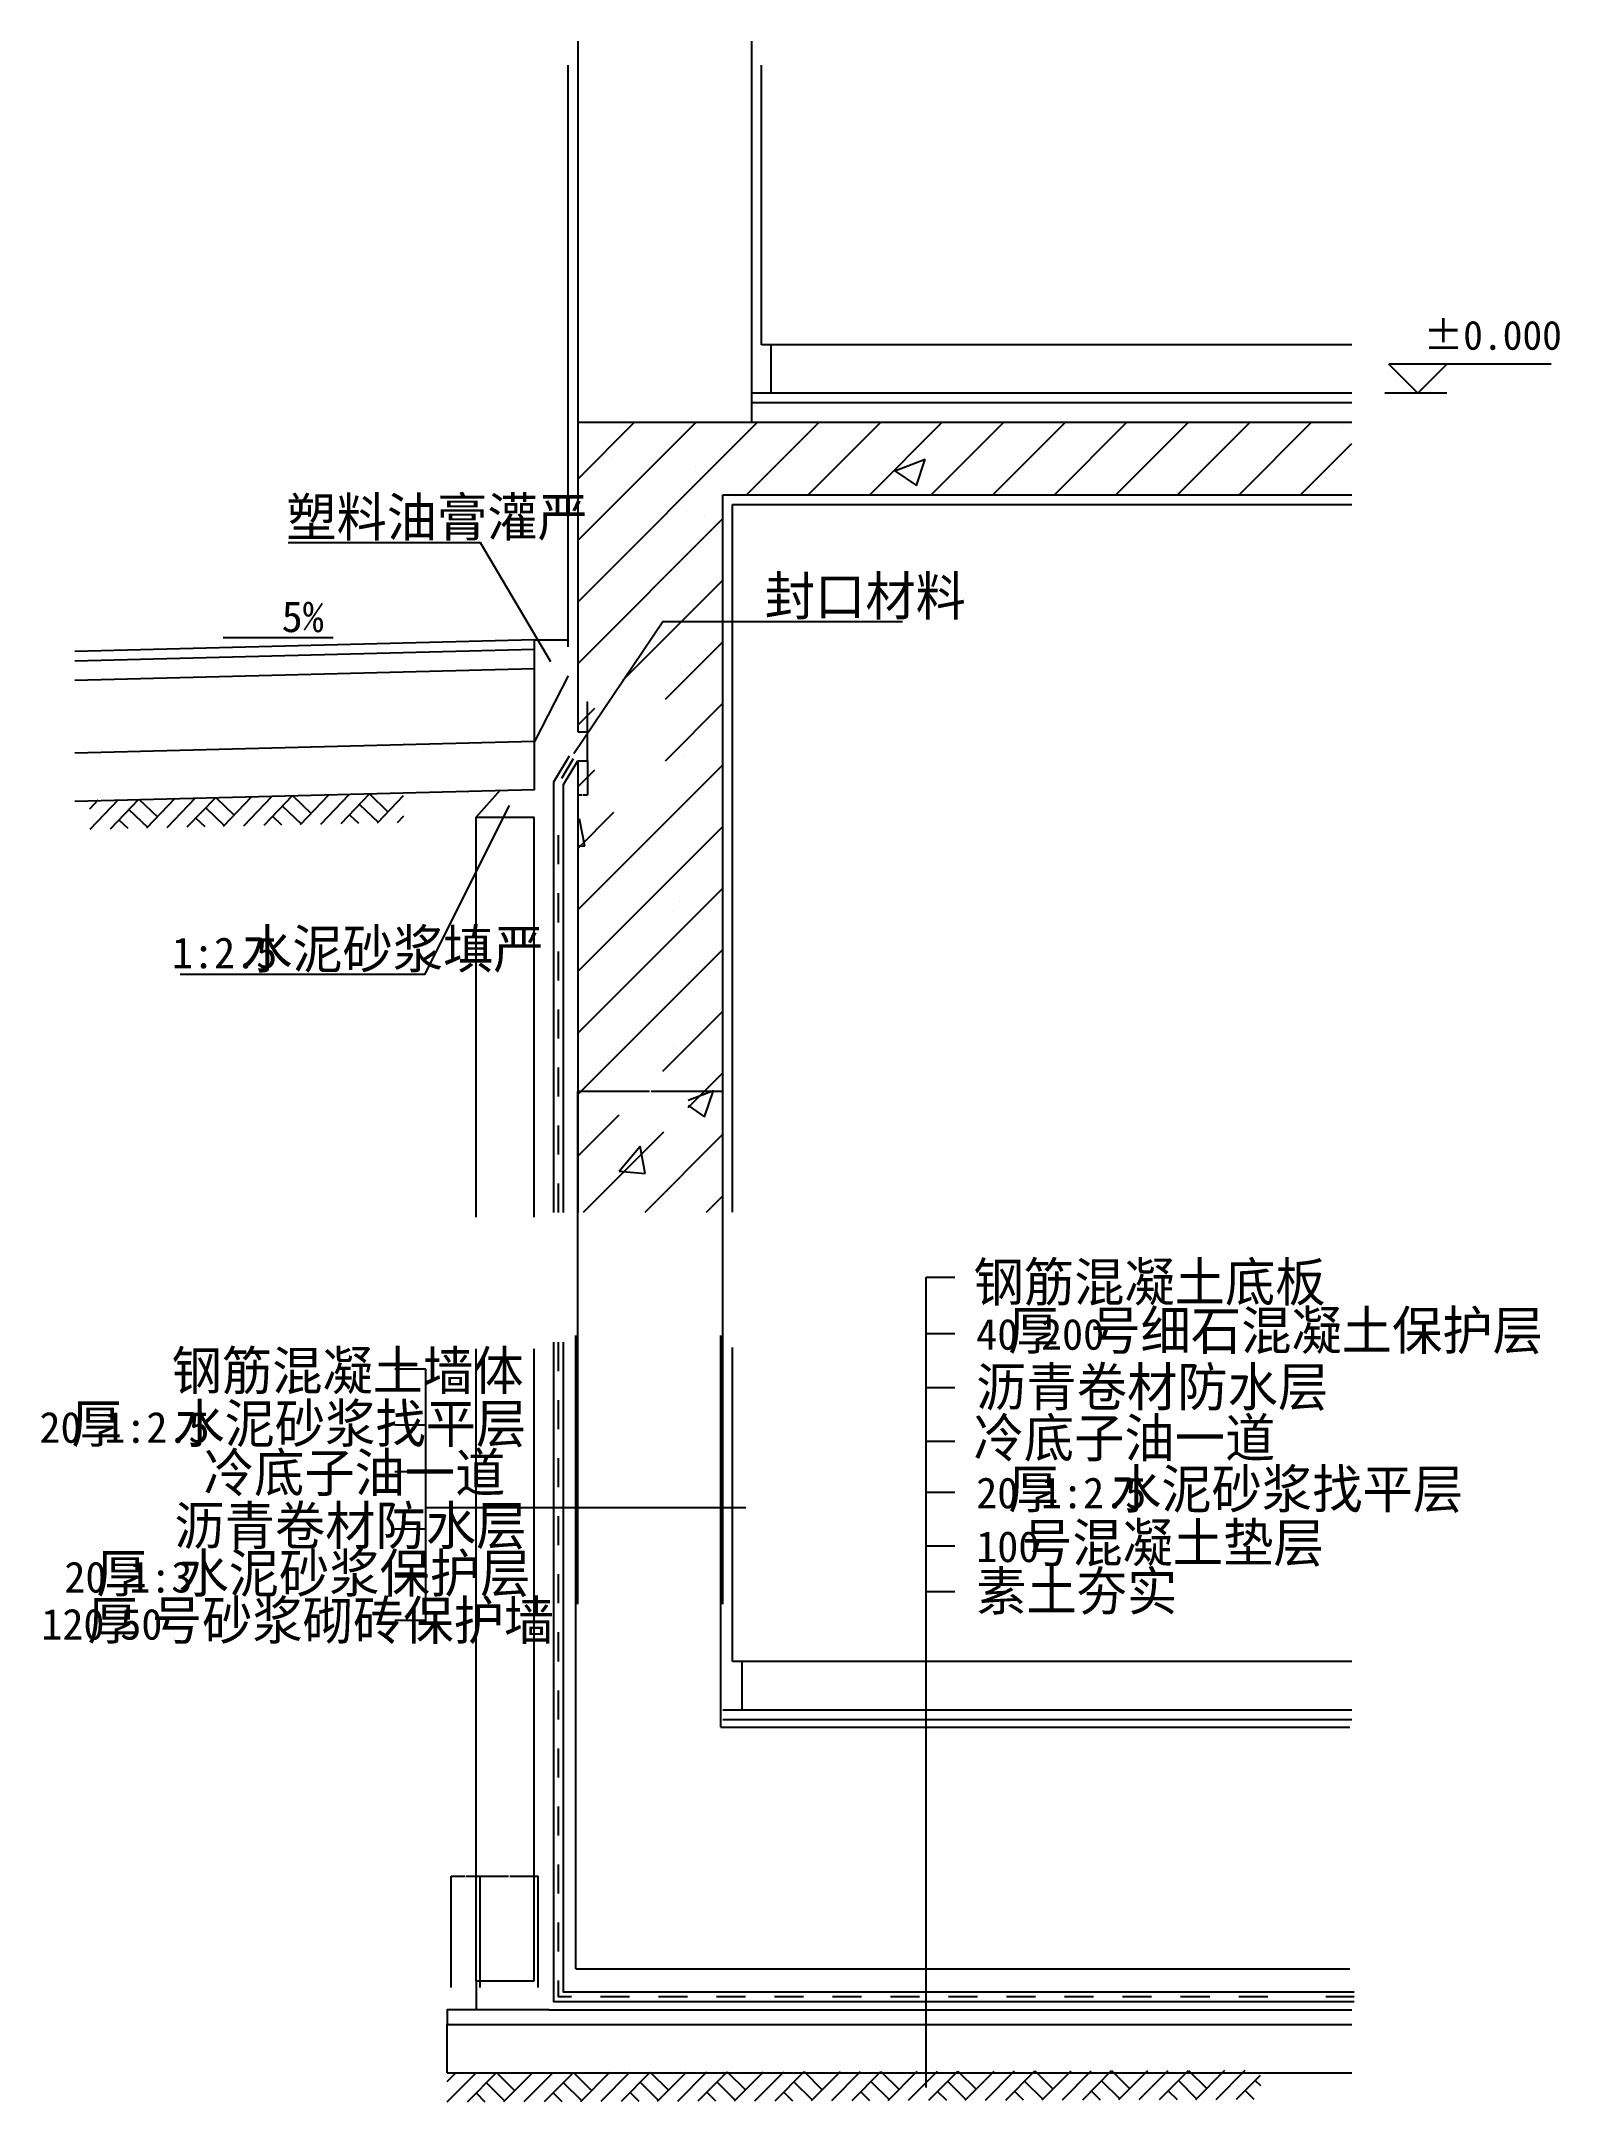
# Model space of a CAD drawing. Header units: metres. Extents: x 15418 to 18558, y 3566 to 7827.
import ezdxf

# ---------------------------------------------------------------- set-up
doc = ezdxf.new("R2010")
doc.units = ezdxf.units.M
for name, color, linetype in [('PUB_DIM', 3, 'Continuous'), ('PUB_HATCH', 7, 'Continuous'), ('PUB_TEXT', 7, 'Continuous'), ('S_SURFACE', 6, 'Continuous'), ('SURFACE', 6, 'Continuous'), ('WALL', 255, 'Continuous')]:
    doc.layers.add(name, color=color, linetype=linetype)
doc.dimstyles.get("Standard").update_dxf_attribs({"dimtxt": 2.5, "dimasz": 2.5, "dimexe": 1.25, "dimexo": 0.625, "dimtad": 1, "dimcen": 2.5, "dimazin": 3, "dimtfac": 1, "dimtmove": 0, "dimatfit": 3})

# ---------------------------------------------------------------- blocks, each defined once
blk = doc.blocks.new('170417083947348')
at = {"color": 0}
for p, q in [((310.37, 2474.12), (682.26, 2846.01)), ((310.37, 2601.4), (554.98, 2846.01)), ((310.37, 2728.68), (427.71, 2846.01)), ((659.54, 2696.01), (809.54, 2846.01)), ((786.82, 2696.01), (936.82, 2846.01)), ((914.1, 2696.01), (1064.1, 2846.01)), ((1020.54, 2821.54), (1020.54, 2821.54)), ((1041.38, 2696.01), (1191.38, 2846.01)), ((1168.66, 2696.01), (1318.66, 2846.01)), ((1295.94, 2696.01), (1445.94, 2846.01)), ((1423.22, 2696.01), (1573.22, 2846.01)), ((1550.5, 2696.01), (1700.5, 2846.01)), ((1677.78, 2696.01), (1827.78, 2846.01)), ((1894.1, 2839.76), (1894.1, 2839.76)), ((381.81, 2772.42), (381.81, 2772.42)), ((965.94, 2745.54), (1028.95, 2769.73)), ((1010.71, 2715.34), (1028.95, 2769.73)), ((1668.79, 2810.1), (1668.79, 2810.1)), ((1805.06, 2696.01), (1911.15, 2802.1)), ((553.09, 2754.06), (553.09, 2754.06)), ((862.25, 2752.12), (862.25, 2752.12)), ((965.94, 2745.54), (1010.7, 2715.34)), ((1100.4, 2735.27), (1100.4, 2735.27)), ((1342.69, 2731.82), (1342.69, 2731.82)), ((1823.13, 2711.52), (1823.13, 2711.52)), ((310.37, 2346.84), (610.37, 2646.84)), ((534.23, 2660.73), (534.23, 2660.73)), ((571.58, 2651.53), (571.58, 2651.53)), ((403.83, 2313.02), (610.37, 2519.56)), ((542.15, 2454.45), (542.15, 2454.45)), ((491.67, 2273.58), (610.37, 2392.28)), ((522.78, 2335.43), (522.78, 2335.43)), ((491.67, 2146.3), (610.37, 2265)), ((310.37, 2219.56), (345.59, 2254.78)), ((310.37, 1837.72), (610.37, 2137.72)), ((531.2, 2154.85), (531.2, 2154.85)), ((310.37, 2092.28), (345.59, 2127.5)), ((310.37, 1965), (385.13, 2039.76)), ((310.37, 2021.48), (314.29, 2026.15)), ((310.37, 1710.44), (610.37, 2010.44)), ((324.7, 1969.74), (314.3, 2026.15)), ((310.37, 1970.99), (324.7, 1969.74)), ((310.37, 1583.16), (610.37, 1883.16)), ((507.94, 1834.75), (507.94, 1834.75)), ((520.26, 1855.24), (520.26, 1855.24)), ((310.37, 1455.89), (610.37, 1755.89)), ((390.11, 1670.36), (390.11, 1670.36)), ((486.24, 1504.47), (610.37, 1628.61)), ((509.32, 1555.64), (509.32, 1555.64)), ((538.5, 1429.45), (610.37, 1501.33)), ((538.5, 1444.31), (590.98, 1464.46)), ((572.74, 1410.07), (590.99, 1464.46)), ((310.37, 1328.61), (396.16, 1414.39)), ((538.5, 1433.17), (572.74, 1410.07)), ((322.24, 1213.19), (488.12, 1379.08)), ((328.88, 1377.27), (328.88, 1377.27)), ((449.52, 1213.19), (610.37, 1374.05)), ((395.78, 1297.47), (439.17, 1349.18)), ((449.58, 1292.76), (439.17, 1349.18)), ((395.78, 1297.47), (449.58, 1292.76)), ((498.37, 1256.03), (498.37, 1256.03)), ((576.8, 1213.19), (610.37, 1246.77))]:
    blk.add_line(p, q, dxfattribs=at)
blk = doc.blocks.new('*D1')
for p, q in [((16265.59, 3802.51), (16265.59, 4033.08)), ((16265.84, 4033.08), (16294.59, 4033.08)), ((16296.59, 4033.08), (16325.34, 4033.08)), ((16325.59, 3802.51), (16325.59, 4033.08))]:
    blk.add_line(p, q)
at = {"layer": 'Defpoints'}
for p in [(16265.59, 4033.08), (16265.59, 3802.51), (16325.59, 3802.51)]:
    blk.add_point(p, dxfattribs=at)
at = {"layer": 'PUB_DIM', "insert": (16295.59, 4033.08), "char_height": 1, "attachment_point": 5}
blk.add_mtext('60', dxfattribs=at)
blk = doc.blocks.new('*D2')
for p, q in [((16676.13, 5655.09), (16527.38, 5655.09)), ((16527.63, 4595.09), (16527.63, 5655.09)), ((16827.88, 5655.09), (16679.13, 5655.09)), ((16827.63, 4595.09), (16827.63, 5655.09))]:
    blk.add_line(p, q)
at = {"layer": 'Defpoints'}
for p in [(16827.63, 5655.09), (16527.63, 4595.09), (16827.63, 4595.09)]:
    blk.add_point(p, dxfattribs=at)
at = {"layer": 'PUB_DIM', "insert": (16677.63, 5655.09), "char_height": 1, "attachment_point": 5}
blk.add_mtext('300', dxfattribs=at)
blk = doc.blocks.new('*D3')
for p, q in [((16325.59, 3802.51), (16325.59, 4033.08)), ((16325.84, 4033.08), (16384.09, 4033.08)), ((16387.09, 4033.08), (16445.34, 4033.08)), ((16445.59, 3802.51), (16445.59, 4033.08))]:
    blk.add_line(p, q)
at = {"layer": 'Defpoints'}
for p in [(16325.59, 4033.08), (16325.59, 3802.51), (16445.59, 3802.51)]:
    blk.add_point(p, dxfattribs=at)
at = {"layer": 'PUB_DIM', "insert": (16385.59, 4033.08), "char_height": 1, "attachment_point": 5}
blk.add_mtext('120', dxfattribs=at)
blk = doc.blocks.new('*D4')
for p, q in [((16527.92, 6338.81), (16527.92, 6268.64)), ((16547.92, 6338.81), (16547.92, 6268.64)), ((16528.17, 6268.64), (16536.92, 6268.64)), ((16538.92, 6268.64), (16547.67, 6268.64))]:
    blk.add_line(p, q)
at = {"layer": 'Defpoints'}
for p in [(16527.92, 6338.81), (16547.92, 6338.81), (16527.92, 6268.64)]:
    blk.add_point(p, dxfattribs=at)
at = {"layer": 'PUB_DIM', "insert": (16537.92, 6268.64), "char_height": 1, "attachment_point": 5}
blk.add_mtext('20', dxfattribs=at)
blk = doc.blocks.new('*D5')
for p, q in [((16547.27, 6461), (16547.02, 6461)), ((16547.52, 6338.35), (16547.52, 6461)), ((16547.52, 6398.35), (16547.52, 6461)), ((16547.52, 6461), (16547.52, 6461)), ((16547.77, 6461), (16548.02, 6461))]:
    blk.add_line(p, q)
at = {"layer": 'Defpoints'}
for p in [(16547.52, 6461), (16547.52, 6398.35), (16547.52, 6338.35)]:
    blk.add_point(p, dxfattribs=at)
at = {"layer": 'PUB_DIM', "insert": (16547.52, 6462.125), "char_height": 1, "attachment_point": 5}
blk.add_mtext('0', dxfattribs=at)

msp = doc.modelspace()

# ---------------------------------------------------------------- linework, layer by layer
at = {"layer": 'PUB_DIM'}
for p, q in [((18540.28, 7158.81), (18204.85, 7158.81)), ((18264.85, 7098.81), (18204.85, 7158.81)), ((18324.85, 7158.81), (18264.85, 7098.81)), ((18324.85, 7098.81), (18196.57, 7098.81)), ((17247.66, 3595.73), (17247.66, 5271.41)), ((17247.66, 5271.41), (17306.94, 5271.41)), ((17247.66, 5154.7), (17306.94, 5154.7)), ((16213.24, 5081.09), (16149.47, 5081.09)), ((16213.24, 4558.61), (16213.24, 5081.09)), ((17247.66, 5043.54), (17306.94, 5043.54)), ((16213.24, 4965.68), (16149.47, 4965.68)), ((17247.66, 4932.39), (17306.94, 4932.39)), ((16213.24, 4868.62), (16149.47, 4868.62)), ((17247.66, 4826.79), (17306.94, 4826.79)), ((16874.94, 4794.28), (16213.24, 4794.28)), ((16213.24, 4750.58), (16149.47, 4750.58)), ((17247.66, 4715.63), (17306.94, 4715.63)), ((16213.24, 4658.77), (16149.47, 4658.77)), ((17247.66, 4621.15), (17306.94, 4621.15)), ((16213.24, 4561.72), (16149.47, 4561.72))]:
    msp.add_line(p, q, dxfattribs=at)
for points in [[(16472.03, 6543.44), (16326.59, 6789.64), (15928.85, 6789.64)], [(16519.66, 6354.22), (16703.55, 6627.17), (17199.25, 6627.17)], [(15794.33, 6594.12), (16021.44, 6594.12)], [(16385.95, 6246.82), (16210.76, 5897.4), (15705.53, 5897.4)]]:
    msp.add_lwpolyline(points, dxfattribs=at)
at = {"layer": 'PUB_HATCH'}
for p, q in [((18128.29, 7098.81), (16887.52, 7098.81)), ((18128.29, 7078.81), (16887.52, 7078.81)), ((16438.17, 6588.81), (15487.88, 6564.67)), ((16438.17, 6568.81), (15487.88, 6544.67)), ((16438.17, 6278.81), (15487.88, 6254.67)), ((15720.18, 6202.09), (15778.85, 6263.39)), ((15778.85, 6263.39), (15817.16, 6226.72)), ((15795.16, 6203.73), (15853.83, 6265.04)), ((15837.15, 6204.66), (15895.82, 6265.96)), ((15879.14, 6205.58), (15937.81, 6266.88)), ((15937.81, 6266.88), (15976.12, 6230.22)), ((15954.12, 6207.23), (16012.79, 6268.53)), ((15996.11, 6208.15), (16054.78, 6269.46)), ((16038.1, 6209.07), (16096.77, 6270.38)), ((16096.77, 6270.38), (16135.09, 6233.71)), ((16113.09, 6210.72), (16167.07, 6267.14)), ((16317.52, 6222.18), (16367.51, 6278.81)), ((15518.31, 6239.66), (15535.91, 6258.05)), ((15519.23, 6197.67), (15577.9, 6258.97)), ((15561.22, 6198.59), (15619.89, 6259.9)), ((15599.35, 6238.44), (15637.67, 6201.77)), ((15619.89, 6259.9), (15658.2, 6223.23)), ((15636.2, 6200.24), (15694.87, 6261.54)), ((15678.19, 6201.16), (15736.86, 6262.47)), ((15737.78, 6220.48), (15756.17, 6202.88)), ((15758.31, 6241.93), (15796.63, 6205.27)), ((15896.74, 6223.97), (15915.13, 6206.37)), ((15917.28, 6245.43), (15955.59, 6208.76)), ((16055.7, 6227.47), (16074.09, 6209.87)), ((16076.24, 6248.92), (16114.55, 6212.25)), ((16155.08, 6211.64), (16168, 6225.15)), ((15578.82, 6216.98), (15597.21, 6199.38)), ((18128.29, 4376.43), (16827.52, 4376.43)), ((18128.29, 4356.43), (16827.52, 4356.43)), ((16317.42, 3816.43), (16317.42, 3756.43)), ((16467.52, 3756.43), (18128.29, 3756.43)), ((16257.57, 3608.43), (16275.52, 3626.49)), ((16257.71, 3566.43), (16317.52, 3626.62)), ((16299.71, 3566.57), (16359.52, 3626.76)), ((16359.52, 3626.76), (16397.14, 3589.37)), ((16374.71, 3566.8), (16434.52, 3626.99)), ((16416.71, 3566.94), (16476.52, 3627.13)), ((16458.71, 3567.07), (16518.52, 3627.26)), ((16518.52, 3627.26), (16556.13, 3589.88)), ((16533.71, 3567.31), (16593.52, 3627.5)), ((16575.71, 3567.44), (16635.52, 3627.63)), ((16617.71, 3567.57), (16677.51, 3627.76)), ((16677.51, 3627.76), (16715.13, 3590.38)), ((16692.7, 3567.81), (16752.51, 3628)), ((16734.7, 3567.94), (16794.51, 3628.13)), ((16776.7, 3568.08), (16836.51, 3628.27)), ((16836.51, 3628.27), (16874.13, 3590.88)), ((16851.7, 3568.31), (16911.51, 3628.5)), ((16893.7, 3568.45), (16953.51, 3628.64)), ((16935.7, 3568.58), (16995.51, 3628.77)), ((16995.51, 3628.77), (17033.13, 3591.39)), ((17010.7, 3568.82), (17070.51, 3629.01)), ((17052.7, 3568.95), (17112.51, 3629.14)), ((17094.7, 3569.08), (17154.51, 3629.27)), ((17154.51, 3629.27), (17192.13, 3591.89)), ((17169.7, 3569.32), (17229.51, 3629.51)), ((17211.7, 3569.45), (17271.51, 3629.64)), ((17253.7, 3569.59), (17313.51, 3629.77)), ((17313.51, 3629.77), (17351.13, 3592.39)), ((17328.7, 3569.82), (17388.51, 3630.01)), ((17370.7, 3569.96), (17430.51, 3630.15)), ((17412.7, 3570.09), (17472.51, 3630.28)), ((17472.51, 3630.28), (17510.13, 3592.9)), ((17487.7, 3570.33), (17547.51, 3630.52)), ((17529.7, 3570.46), (17589.51, 3630.65)), ((17571.7, 3570.59), (17631.51, 3630.78)), ((17631.51, 3630.78), (17669.13, 3593.4)), ((17646.7, 3570.83), (17706.51, 3631.02)), ((17688.7, 3570.96), (17748.51, 3631.15)), ((17730.7, 3571.09), (17790.51, 3631.28)), ((17790.51, 3631.28), (17828.13, 3593.9)), ((17805.7, 3571.33), (17865.51, 3631.52)), ((17847.7, 3571.47), (17907.51, 3631.65)), ((17889.7, 3571.6), (17939.07, 3621.28)), ((16317.65, 3584.62), (16335.71, 3566.68)), ((16338.58, 3605.69), (16376.2, 3568.31)), ((16476.65, 3585.13), (16494.71, 3567.18)), ((16497.58, 3606.19), (16535.2, 3568.81)), ((16635.65, 3585.63), (16653.71, 3567.69)), ((16656.58, 3606.7), (16694.2, 3569.31)), ((16794.65, 3586.13), (16812.7, 3568.19)), ((16815.58, 3607.2), (16853.2, 3569.82)), ((16953.65, 3586.64), (16971.7, 3568.69)), ((16974.58, 3607.7), (17012.2, 3570.32)), ((17112.65, 3587.14), (17130.7, 3569.2)), ((17133.58, 3608.21), (17171.2, 3570.82)), ((17271.64, 3587.64), (17289.7, 3569.7)), ((17292.58, 3608.71), (17330.2, 3571.33)), ((17430.64, 3588.15), (17448.7, 3570.2)), ((17451.58, 3609.21), (17489.2, 3571.83)), ((17589.64, 3588.65), (17607.7, 3570.71)), ((17610.58, 3609.71), (17648.2, 3572.33)), ((17748.64, 3589.15), (17766.7, 3571.21)), ((17769.58, 3610.22), (17807.19, 3572.84)), ((17907.64, 3589.65), (17925.7, 3571.71)), ((17928.58, 3610.72), (17939.13, 3600.23))]:
    msp.add_line(p, q, dxfattribs=at)
msp.add_lwpolyline([(16467.52, 3756.43), (16257.52, 3756.43), (16257.52, 3726.43)], dxfattribs=at)
at = {"layer": 'S_SURFACE'}
for p, q in [((16507.52, 6574.83), (16507.52, 7777.22)), ((16907.52, 7198.81), (16907.52, 7777.22)), ((18128.29, 7198.81), (16907.52, 7198.81)), ((16927.52, 7098.81), (16927.52, 7198.81)), ((16847.52, 6868.81), (18128.29, 6868.81)), ((16847.52, 5405.99), (16847.52, 6868.81)), ((16438.17, 6588.81), (16507.52, 6588.81)), ((16507.52, 6514.83), (16438.17, 6378.81)), ((16847.52, 4476.43), (16847.52, 5126.16)), ((18128.29, 4476.43), (16847.52, 4476.43)), ((16867.52, 4376.43), (16867.52, 4476.43))]:
    msp.add_line(p, q, dxfattribs=at)
at = {"layer": 'SURFACE'}
for points in [[(16477.84, 5404.97), (16477.84, 6295.3), (16510.4, 6349.16)], [(16494.29, 6303.18), (16518.96, 6343.98)], [(16497.84, 5404.97), (16497.84, 6289.72), (16527.52, 6338.81)], [(16487.84, 6124.97), (16487.84, 6184.97)], [(16487.84, 6004.97), (16487.84, 6064.97)], [(16487.84, 5884.97), (16487.84, 5944.97)], [(16487.84, 5764.97), (16487.84, 5824.97)], [(16487.84, 5644.97), (16487.84, 5704.97)], [(16487.84, 5524.97), (16487.84, 5584.97)], [(16487.84, 5404.97), (16487.84, 5464.97)], [(16477.34, 5137.07), (16477.34, 3773.97), (18133.14, 3773.97)], [(16487.34, 5137.07), (16487.34, 5077.07)], [(16497.34, 5137.07), (16497.34, 3793.97), (18133.14, 3793.97)], [(16487.34, 5017.07), (16487.34, 4957.07)], [(16487.34, 4897.07), (16487.34, 4837.07)], [(16487.34, 4777.07), (16487.34, 4717.07)], [(16487.34, 4657.07), (16487.34, 4597.07)], [(16487.34, 4537.07), (16487.34, 4477.07)], [(16487.34, 4417.07), (16487.34, 4357.07)], [(16487.34, 4297.07), (16487.34, 4237.07)], [(16487.34, 4177.07), (16487.34, 4117.07)], [(16487.34, 4057.07), (16487.34, 3997.07)], [(16487.34, 3937.07), (16487.34, 3877.07)], [(16487.34, 3817.07), (16487.34, 3783.97), (16514.25, 3783.97)], [(16574.25, 3783.97), (16634.25, 3783.97)], [(16694.25, 3783.97), (16754.25, 3783.97)], [(16814.25, 3783.97), (16874.25, 3783.97)], [(16934.25, 3783.97), (16994.25, 3783.97)], [(17054.25, 3783.97), (17114.25, 3783.97)], [(17174.25, 3783.97), (17234.25, 3783.97)], [(17294.25, 3783.97), (17354.25, 3783.97)], [(17414.25, 3783.97), (17474.25, 3783.97)], [(17534.25, 3783.97), (17594.25, 3783.97)], [(17654.25, 3783.97), (17714.25, 3783.97)], [(17774.25, 3783.97), (17834.25, 3783.97)], [(17894.25, 3783.97), (17954.25, 3783.97)], [(18074.25, 3783.97), (18133.14, 3783.97)]]:
    msp.add_lwpolyline(points, dxfattribs=at)
at = {"layer": 'WALL'}
for p, q in [((16527.52, 7826.72), (16527.52, 6398.81)), ((16887.52, 7038.81), (16887.52, 7826.72)), ((16527.52, 7038.81), (18128.29, 7038.81)), ((16827.52, 6888.81), (18128.29, 6888.81)), ((16827.52, 5405.99), (16827.52, 6888.81)), ((16438.17, 6278.81), (16438.17, 6588.81)), ((16438.17, 6528.81), (15487.88, 6504.67)), ((16527.52, 6398.81), (16547.52, 6398.81)), ((16547.52, 6338.81), (16547.52, 6398.81)), ((16438.17, 6378.81), (15487.88, 6354.67)), ((16527.52, 6338.81), (16527.52, 5405.99)), ((16527.52, 6338.81), (16547.52, 6338.81)), ((16317.52, 5395.49), (16317.52, 6222.18)), ((16317.52, 6222.18), (16437.52, 6222.18)), ((16437.52, 5395.49), (16437.52, 6222.18)), ((16317.42, 3816.43), (16317.42, 5123.29)), ((16437.42, 3816.43), (16437.42, 5123.29)), ((16523.62, 3841.18), (16523.62, 5150.91)), ((16823.62, 4341.18), (16823.62, 5150.91)), ((16823.62, 4341.18), (18124.39, 4341.18)), ((16523.62, 3841.18), (18124.39, 3841.18)), ((16317.42, 3816.43), (16437.42, 3816.43)), ((16257.52, 3726.43), (18128.29, 3726.43)), ((16257.52, 3626.43), (16257.52, 3726.43)), ((16257.52, 3626.43), (18128.29, 3626.43))]:
    msp.add_line(p, q, dxfattribs=at)

# ---------------------------------------------------------------- block references
at = {"layer": 'PUB_HATCH'}
msp.add_blockref('170417083947348', (16217.14, 4192.8), dxfattribs=at)

# ---------------------------------------------------------------- texts
at = {"layer": 'PUB_DIM'}
msp.add_text('%%p0.000', height=60, dxfattribs=at).set_placement((18276.85, 7188.81))
at = {"layer": 'PUB_TEXT'}
for s, height, p in [('塑料油膏灌严', 80, (15924.67, 6802.79)), ('封口材料', 80, (16914.09, 6639.71)), ('5%', 64, (15915.21, 6605.1)), ('1:2.5', 64, (15688.36, 5909.95)), ('水泥砂浆填严', 80, (15833.21, 5909.95)), ('钢筋混凝土底板', 80, (17345.87, 5221.39)), ('厚', 80, (17417.78, 5121.35)), ('号细石混凝土保护层', 80, (17587.36, 5121.35)), ('40', 64, (17351.43, 5121.35)), ('200', 64, (17485.45, 5121.35)), ('钢筋混凝土墙体', 80, (15687.64, 5038.15)), ('沥青卷材防水层', 80, (17351.43, 5004.64)), ('20', 64, (15414.36, 4928.88)), ('厚', 80, (15480.71, 4928.88)), ('1:2.5', 64, (15548.38, 4928.88)), ('水泥砂浆找平层', 80, (15693.23, 4928.88)), ('冷底子油一道', 80, (17345.87, 4899.04)), ('冷底子油一道', 80, (15754.04, 4827.34)), ('20', 64, (17351.43, 4793.44)), ('厚', 80, (17417.78, 4793.44)), ('1:2.5', 64, (17485.45, 4793.44)), ('水泥砂浆找平层', 80, (17630.3, 4793.44)), ('沥青卷材防水层', 80, (15693.39, 4717.83)), ('号混凝土垫层', 80, (17446.03, 4682.28)), ('100', 64, (17351.43, 4682.28)), ('厚', 80, (15532.23, 4619.34)), ('水泥砂浆保护层', 80, (15701.82, 4619.34)), ('20', 64, (15465.88, 4619.34)), ('1:3', 64, (15599.9, 4619.34)), ('素土夯实', 80, (17351.43, 4582.24)), ('厚', 80, (15513.88, 4521.88)), ('号砂浆砌砖保护墙', 80, (15646.9, 4521.88)), ('120', 64, (15418.28, 4521.88)), ('50', 64, (15581.56, 4521.88))]:
    msp.add_text(s, height=height, dxfattribs=at).set_placement(p)

# ---------------------------------------------------------------- dimensions: what is measured, and where the dimension line sits
at = {"layer": 'PUB_DIM'}
for base, p1, p2, picture, middle in [((16547.52, 6461), (16547.52, 6338.35), (16547.52, 6398.35), '*D5', (16547.52, 6462.125)), ((16527.92, 6268.64), (16527.92, 6338.81), (16547.92, 6338.81), '*D4', (16537.92, 6268.64)), ((16827.63, 5655.09), (16827.63, 4595.09), (16527.63, 4595.09), '*D2', (16677.63, 5655.09)), ((16265.59, 4033.08), (16265.59, 3802.51), (16325.59, 3802.51), '*D1', (16295.59, 4033.08)), ((16325.59, 4033.08), (16325.59, 3802.51), (16445.59, 3802.51), '*D3', (16385.59, 4033.08))]:
    dim = msp.add_linear_dim(base=base, p1=p1, p2=p2, dimstyle='Standard', dxfattribs=at)
    dim.commit()
    dim.dimension.update_dxf_attribs({"geometry": picture, "text_midpoint": middle})

doc.saveas('drawing.dxf')
